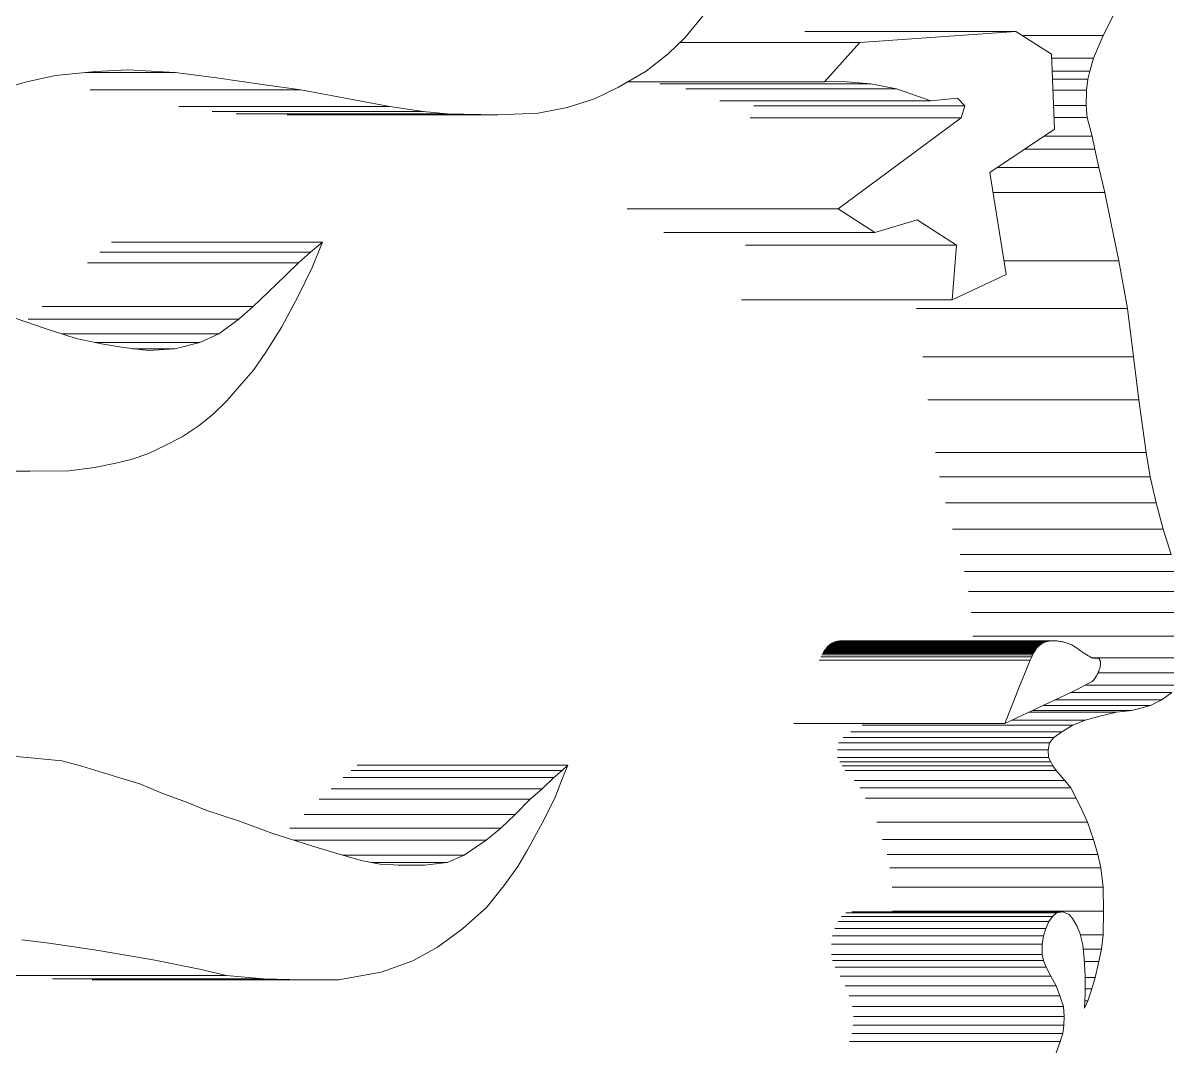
# Model space of a CAD drawing. Header units: inches. Extents: x 19 to 503, y 6 to 322.
# Drawn here: x 277.0219 to 277.3156, y 110.6924 to 110.9553 of the extents above; entities that cross this region are included whole.
import ezdxf

# ---------------------------------------------------------------- set-up
doc = ezdxf.new("R2010")
doc.units = ezdxf.units.IN
doc.header["$LTSCALE"] = 15
doc.header["$MEASUREMENT"] = 0
doc.layers.add('Visible (ANSI)', color=7, linetype='Continuous', lineweight=50)

msp = doc.modelspace()

# ---------------------------------------------------------------- linework, layer by layer
at = {"layer": 'Visible (ANSI)', "linetype": 'Continuous', "lineweight": 18}
for p, q in [((277.19689, 110.95776), (277.19187, 110.95163)), ((277.29912, 110.95212), (277.30202, 110.95785)), ((277.22259, 110.95312), (277.27671, 110.95312)), ((277.23666, 110.95029), (277.27671, 110.95312)), ((277.27671, 110.95312), (277.28588, 110.94729)), ((277.19187, 110.95163), (277.18749, 110.94742)), ((277.19048, 110.95029), (277.23666, 110.95029)), ((277.2276, 110.94017), (277.23666, 110.95029)), ((277.27828, 110.95212), (277.29912, 110.95212)), ((277.29669, 110.9463), (277.29912, 110.95212)), ((277.18749, 110.94742), (277.18188, 110.94297)), ((277.28588, 110.94729), (277.28664, 110.92805)), ((277.28592, 110.9463), (277.29669, 110.9463)), ((277.29574, 110.94299), (277.29669, 110.9463)), ((277.03027, 110.9418), (277.02249, 110.94016)), ((277.04052, 110.94289), (277.03027, 110.9418)), ((277.038, 110.94262), (277.06099, 110.94262)), ((277.04878, 110.94332), (277.04052, 110.94289)), ((277.06099, 110.94262), (277.04878, 110.94332)), ((277.07156, 110.94126), (277.06099, 110.94262)), ((277.08336, 110.93953), (277.07156, 110.94126)), ((277.18188, 110.94297), (277.17473, 110.93888)), ((277.28605, 110.94299), (277.29574, 110.94299)), ((277.28613, 110.94092), (277.29524, 110.94092)), ((277.29484, 110.93803), (277.29524, 110.94092)), ((277.29524, 110.94092), (277.29574, 110.94299)), ((277.02249, 110.94016), (277.01287, 110.93724)), ((277.03909, 110.93815), (277.09322, 110.93815)), ((277.09322, 110.93815), (277.08336, 110.93953)), ((277.10866, 110.93528), (277.09322, 110.93815)), ((277.17473, 110.93888), (277.1686, 110.93585)), ((277.17698, 110.94017), (277.2276, 110.94017)), ((277.18539, 110.93972), (277.23952, 110.93972)), ((277.192, 110.93838), (277.24612, 110.93838)), ((277.23229, 110.94029), (277.2276, 110.94017)), ((277.23952, 110.93972), (277.23229, 110.94029)), ((277.24612, 110.93838), (277.23952, 110.93972)), ((277.25489, 110.93532), (277.24612, 110.93838)), ((277.28625, 110.93803), (277.29484, 110.93803)), ((277.29482, 110.93412), (277.29484, 110.93803)), ((277.11605, 110.93384), (277.10866, 110.93528)), ((277.1686, 110.93585), (277.16154, 110.93362)), ((277.20077, 110.93532), (277.25489, 110.93532)), ((277.26174, 110.936), (277.25489, 110.93532)), ((277.26365, 110.93403), (277.26174, 110.936)), ((277.06193, 110.93384), (277.11605, 110.93384)), ((277.07045, 110.93263), (277.12457, 110.93263)), ((277.0766, 110.93197), (277.13073, 110.93197)), ((277.12457, 110.93263), (277.11605, 110.93384)), ((277.13073, 110.93197), (277.12457, 110.93263)), ((277.14381, 110.93171), (277.13073, 110.93197)), ((277.15416, 110.93219), (277.14381, 110.93171)), ((277.16154, 110.93362), (277.15416, 110.93219)), ((277.20952, 110.93403), (277.26365, 110.93403)), ((277.26266, 110.93096), (277.26365, 110.93403)), ((277.2864, 110.93412), (277.29482, 110.93412)), ((277.29504, 110.93104), (277.29482, 110.93412)), ((277.08968, 110.93171), (277.14381, 110.93171)), ((277.20853, 110.93096), (277.26266, 110.93096)), ((277.23111, 110.90758), (277.26266, 110.93096)), ((277.28652, 110.93104), (277.29504, 110.93104)), ((277.29631, 110.92625), (277.29504, 110.93104)), ((277.28664, 110.92805), (277.2701, 110.91697)), ((277.28395, 110.92625), (277.29631, 110.92625)), ((277.29705, 110.92294), (277.29631, 110.92625)), ((277.27901, 110.92294), (277.29705, 110.92294)), ((277.29801, 110.91823), (277.29705, 110.92294)), ((277.27199, 110.91823), (277.29801, 110.91823)), ((277.29954, 110.9118), (277.29801, 110.91823)), ((277.2701, 110.91697), (277.27421, 110.89073)), ((277.27091, 110.9118), (277.29954, 110.9118)), ((277.30124, 110.90378), (277.29954, 110.9118)), ((277.17698, 110.90758), (277.23111, 110.90758)), ((277.24053, 110.90149), (277.23111, 110.90758)), ((277.25142, 110.90482), (277.24053, 110.90149)), ((277.26148, 110.89824), (277.25142, 110.90482)), ((277.30321, 110.89427), (277.30124, 110.90378)), ((277.18641, 110.90149), (277.24053, 110.90149)), ((277.04462, 110.89908), (277.09875, 110.89908)), ((277.04465, 110.89908), (277.09878, 110.89908)), ((277.09571, 110.89649), (277.09875, 110.89908)), ((277.09878, 110.89908), (277.09614, 110.89251)), ((277.09875, 110.89908), (277.09878, 110.89908)), ((277.20735, 110.89824), (277.26148, 110.89824)), ((277.26043, 110.88428), (277.26148, 110.89824)), ((277.04158, 110.89649), (277.09571, 110.89649)), ((277.09262, 110.8937), (277.09571, 110.89649)), ((277.27366, 110.89427), (277.30321, 110.89427)), ((277.3054, 110.88199), (277.30321, 110.89427)), ((277.03849, 110.8937), (277.09262, 110.8937)), ((277.08938, 110.89059), (277.09262, 110.8937)), ((277.09614, 110.89251), (277.09256, 110.88515)), ((277.08475, 110.88616), (277.08938, 110.89059)), ((277.27421, 110.89073), (277.26043, 110.88428)), ((277.08095, 110.88256), (277.08475, 110.88616)), ((277.09256, 110.88515), (277.08833, 110.8773)), ((277.02682, 110.88256), (277.08095, 110.88256)), ((277.07731, 110.87928), (277.08095, 110.88256)), ((277.2063, 110.88428), (277.26043, 110.88428)), ((277.01992, 110.87952), (277.02758, 110.87686)), ((277.02318, 110.87928), (277.07731, 110.87928)), ((277.07215, 110.87548), (277.07731, 110.87928)), ((277.25127, 110.88199), (277.3054, 110.88199)), ((277.30697, 110.86964), (277.3054, 110.88199)), ((277.02758, 110.87686), (277.03553, 110.87435)), ((277.08833, 110.8773), (277.08418, 110.87077)), ((277.03195, 110.87548), (277.07215, 110.87548)), ((277.03553, 110.87435), (277.04207, 110.87294)), ((277.04046, 110.87329), (277.06731, 110.87329)), ((277.06087, 110.87168), (277.06731, 110.87329)), ((277.06731, 110.87329), (277.07215, 110.87548)), ((277.04207, 110.87294), (277.04765, 110.87197)), ((277.04765, 110.87197), (277.05411, 110.87119)), ((277.05001, 110.87168), (277.06087, 110.87168)), ((277.05411, 110.87119), (277.06087, 110.87168)), ((277.08418, 110.87077), (277.08107, 110.86621)), ((277.25285, 110.86964), (277.30697, 110.86964)), ((277.30828, 110.85858), (277.30697, 110.86964)), ((277.08107, 110.86621), (277.07808, 110.86278)), ((277.07808, 110.86278), (277.07418, 110.85832)), ((277.25415, 110.85858), (277.30828, 110.85858)), ((277.31023, 110.84501), (277.30828, 110.85858)), ((277.07418, 110.85832), (277.07071, 110.85488)), ((277.07071, 110.85488), (277.06709, 110.85199)), ((277.06709, 110.85199), (277.06278, 110.84908)), ((277.06278, 110.84908), (277.05825, 110.84672)), ((277.05407, 110.8448), (277.05002, 110.84329)), ((277.05825, 110.84672), (277.05407, 110.8448)), ((277.2561, 110.84501), (277.31023, 110.84501)), ((277.31124, 110.83877), (277.31023, 110.84501)), ((277.04022, 110.84121), (277.03365, 110.84034)), ((277.04576, 110.84234), (277.04022, 110.84121)), ((277.05002, 110.84329), (277.04576, 110.84234)), ((276.96959, 110.84021), (277.02372, 110.84021)), ((277.02372, 110.84021), (277.01603, 110.84029)), ((277.03365, 110.84034), (277.02372, 110.84021)), ((277.25712, 110.83877), (277.31124, 110.83877)), ((277.31279, 110.83208), (277.31124, 110.83877)), ((277.25866, 110.83208), (277.31279, 110.83208)), ((277.31458, 110.82534), (277.31279, 110.83208)), ((277.26045, 110.82534), (277.31458, 110.82534)), ((277.31658, 110.81882), (277.31458, 110.82534)), ((277.26245, 110.81882), (277.31658, 110.81882)), ((277.26356, 110.81453), (277.31769, 110.81453)), ((277.26457, 110.80938), (277.3187, 110.80938)), ((277.26528, 110.80395), (277.3194, 110.80395)), ((277.26568, 110.79789), (277.3198, 110.79789)), ((277.2274, 110.79396), (277.28153, 110.79396)), ((277.22756, 110.79421), (277.28168, 110.79421)), ((277.22771, 110.79444), (277.28184, 110.79444)), ((277.22787, 110.79465), (277.28199, 110.79465)), ((277.22802, 110.79485), (277.28215, 110.79485)), ((277.22818, 110.79504), (277.2823, 110.79504)), ((277.22833, 110.79521), (277.28246, 110.79521)), ((277.22849, 110.79537), (277.28262, 110.79537)), ((277.22866, 110.79552), (277.28278, 110.79552)), ((277.22882, 110.79566), (277.28295, 110.79566)), ((277.22899, 110.79578), (277.28312, 110.79578)), ((277.22916, 110.7959), (277.28329, 110.7959)), ((277.22934, 110.79601), (277.28347, 110.79601)), ((277.22952, 110.79611), (277.28365, 110.79611)), ((277.22971, 110.7962), (277.28384, 110.7962)), ((277.2299, 110.79629), (277.28403, 110.79629)), ((277.2301, 110.79637), (277.28423, 110.79637)), ((277.23031, 110.79644), (277.28443, 110.79644)), ((277.23052, 110.7965), (277.28465, 110.7965)), ((277.23074, 110.79656), (277.28487, 110.79656)), ((277.23097, 110.7966), (277.2851, 110.7966)), ((277.23121, 110.79664), (277.28534, 110.79664)), ((277.23146, 110.79667), (277.28558, 110.79667)), ((277.23171, 110.79669), (277.28584, 110.79669)), ((277.23225, 110.7967), (277.28638, 110.7967)), ((277.28137, 110.7937), (277.28153, 110.79396)), ((277.28153, 110.79396), (277.28168, 110.79421)), ((277.28168, 110.79421), (277.28184, 110.79444)), ((277.28184, 110.79444), (277.28199, 110.79465)), ((277.28199, 110.79465), (277.28215, 110.79485)), ((277.28215, 110.79485), (277.2823, 110.79504)), ((277.2823, 110.79504), (277.28246, 110.79521)), ((277.28246, 110.79521), (277.28262, 110.79537)), ((277.28262, 110.79537), (277.28278, 110.79552)), ((277.28278, 110.79552), (277.28295, 110.79566)), ((277.28295, 110.79566), (277.28312, 110.79578)), ((277.28312, 110.79578), (277.28329, 110.7959)), ((277.28329, 110.7959), (277.28347, 110.79601)), ((277.28347, 110.79601), (277.28365, 110.79611)), ((277.28365, 110.79611), (277.28384, 110.7962)), ((277.28384, 110.7962), (277.28403, 110.79629)), ((277.28403, 110.79629), (277.28423, 110.79637)), ((277.28423, 110.79637), (277.28443, 110.79644)), ((277.28443, 110.79644), (277.28465, 110.7965)), ((277.28465, 110.7965), (277.28487, 110.79656)), ((277.28487, 110.79656), (277.2851, 110.7966)), ((277.2851, 110.7966), (277.28534, 110.79664)), ((277.28534, 110.79664), (277.28558, 110.79667)), ((277.28558, 110.79667), (277.28584, 110.79669)), ((277.28584, 110.79669), (277.28611, 110.7967)), ((277.28611, 110.7967), (277.28638, 110.7967)), ((277.28638, 110.7967), (277.28665, 110.79669)), ((277.28665, 110.79669), (277.28693, 110.79668)), ((277.28693, 110.79668), (277.28722, 110.79665)), ((277.28722, 110.79665), (277.2875, 110.79663)), ((277.2875, 110.79663), (277.28778, 110.79659)), ((277.28778, 110.79659), (277.28806, 110.79655)), ((277.28806, 110.79655), (277.28834, 110.7965)), ((277.28834, 110.7965), (277.28861, 110.79645)), ((277.28861, 110.79645), (277.28888, 110.7964)), ((277.28888, 110.7964), (277.28914, 110.79633)), ((277.28914, 110.79633), (277.2894, 110.79626)), ((277.2894, 110.79626), (277.28966, 110.79619)), ((277.28966, 110.79619), (277.28991, 110.79611)), ((277.28991, 110.79611), (277.29015, 110.79602)), ((277.29015, 110.79602), (277.29039, 110.79593)), ((277.29039, 110.79593), (277.29063, 110.79583)), ((277.29063, 110.79583), (277.29086, 110.79573)), ((277.29086, 110.79573), (277.29109, 110.79562)), ((277.29109, 110.79562), (277.29131, 110.7955)), ((277.29131, 110.7955), (277.29154, 110.79537)), ((277.29154, 110.79537), (277.29176, 110.79523)), ((277.29176, 110.79523), (277.29198, 110.79509)), ((277.29198, 110.79509), (277.2922, 110.79494)), ((277.2922, 110.79494), (277.29243, 110.79478)), ((277.29243, 110.79478), (277.29265, 110.79462)), ((277.29265, 110.79462), (277.29288, 110.79446)), ((277.29288, 110.79446), (277.2931, 110.79429)), ((277.2931, 110.79429), (277.29334, 110.79413)), ((277.29334, 110.79413), (277.29357, 110.79397)), ((277.29357, 110.79397), (277.29381, 110.79381)), ((277.22629, 110.79169), (277.28042, 110.79169)), ((277.22668, 110.79258), (277.2808, 110.79258)), ((277.22692, 110.7931), (277.28105, 110.7931)), ((277.22709, 110.79342), (277.28122, 110.79342)), ((277.22725, 110.7937), (277.28137, 110.7937)), ((277.27982, 110.79025), (277.28042, 110.79169)), ((277.28042, 110.79169), (277.2808, 110.79258)), ((277.2808, 110.79258), (277.28105, 110.7931)), ((277.28105, 110.7931), (277.28122, 110.79342)), ((277.28122, 110.79342), (277.28137, 110.7937)), ((277.29381, 110.79381), (277.29405, 110.79365)), ((277.29405, 110.79365), (277.29429, 110.7935)), ((277.29429, 110.7935), (277.29452, 110.79335)), ((277.29452, 110.79335), (277.29474, 110.79321)), ((277.29474, 110.79321), (277.29496, 110.79308)), ((277.29496, 110.79308), (277.29516, 110.79296)), ((277.29516, 110.79296), (277.29535, 110.79285)), ((277.29535, 110.79285), (277.29552, 110.79275)), ((277.29552, 110.79275), (277.29567, 110.79265)), ((277.29567, 110.79265), (277.29581, 110.79257)), ((277.29581, 110.79257), (277.29593, 110.7925)), ((277.29593, 110.7925), (277.29605, 110.79244)), ((277.29605, 110.79244), (277.29616, 110.79239)), ((277.29616, 110.79239), (277.29626, 110.79234)), ((277.29625, 110.79235), (277.31989, 110.79235)), ((277.29626, 110.79234), (277.29636, 110.79231)), ((277.29636, 110.79231), (277.29646, 110.79228)), ((277.29646, 110.79228), (277.29656, 110.79226)), ((277.29646, 110.79228), (277.29752, 110.79228)), ((277.29656, 110.79226), (277.29666, 110.79225)), ((277.29666, 110.79225), (277.29676, 110.79224)), ((277.29676, 110.79224), (277.29686, 110.79224)), ((277.29686, 110.79224), (277.29696, 110.79224)), ((277.29696, 110.79224), (277.29706, 110.79225)), ((277.29706, 110.79225), (277.29715, 110.79225)), ((277.29715, 110.79225), (277.29725, 110.79226)), ((277.29725, 110.79226), (277.29734, 110.79227)), ((277.29734, 110.79227), (277.29743, 110.79228)), ((277.29743, 110.79228), (277.29752, 110.79228)), ((277.29752, 110.79228), (277.29761, 110.79228)), ((277.29761, 110.79228), (277.29769, 110.79228)), ((277.29769, 110.79228), (277.29777, 110.79226)), ((277.29777, 110.79226), (277.29785, 110.79224)), ((277.29785, 110.79224), (277.29792, 110.79221)), ((277.29792, 110.79221), (277.29799, 110.79217)), ((277.29799, 110.79217), (277.29806, 110.79212)), ((277.29806, 110.79212), (277.29812, 110.79206)), ((277.29812, 110.79206), (277.29818, 110.792)), ((277.29818, 110.792), (277.29823, 110.79193)), ((277.29823, 110.79193), (277.29828, 110.79185)), ((277.29828, 110.79185), (277.29832, 110.79176)), ((277.29832, 110.79176), (277.29836, 110.79167)), ((277.29836, 110.79167), (277.29839, 110.79157)), ((277.29839, 110.79157), (277.29842, 110.79147)), ((277.29842, 110.79147), (277.29844, 110.79136)), ((277.29844, 110.79136), (277.29845, 110.79124)), ((277.29845, 110.79124), (277.29846, 110.79111)), ((277.29846, 110.79111), (277.29847, 110.79097)), ((277.29847, 110.79097), (277.29846, 110.79082)), ((277.27769, 110.78503), (277.27893, 110.78809)), ((277.27893, 110.78809), (277.27982, 110.79025)), ((277.2976, 110.78804), (277.29745, 110.78774)), ((277.29775, 110.78834), (277.2976, 110.78804)), ((277.29789, 110.78864), (277.29775, 110.78834)), ((277.29779, 110.78843), (277.31951, 110.78843)), ((277.29801, 110.78893), (277.29789, 110.78864)), ((277.29812, 110.7892), (277.29801, 110.78893)), ((277.29821, 110.78946), (277.29812, 110.7892)), ((277.29828, 110.7897), (277.29821, 110.78946)), ((277.29834, 110.78992), (277.29828, 110.7897)), ((277.29838, 110.79013), (277.29834, 110.78992)), ((277.29842, 110.79032), (277.29838, 110.79013)), ((277.29844, 110.7905), (277.29842, 110.79032)), ((277.29846, 110.79067), (277.29844, 110.7905)), ((277.29846, 110.79082), (277.29846, 110.79067)), ((277.29532, 110.7857), (277.29358, 110.78479)), ((277.29459, 110.78532), (277.3185, 110.78532)), ((277.29629, 110.78627), (277.29532, 110.7857)), ((277.29675, 110.78664), (277.29629, 110.78627)), ((277.29695, 110.7869), (277.29675, 110.78664)), ((277.29712, 110.78717), (277.29695, 110.7869)), ((277.29728, 110.78745), (277.29712, 110.78717)), ((277.29745, 110.78774), (277.29728, 110.78745)), ((277.27603, 110.78089), (277.27769, 110.78503)), ((277.29082, 110.78343), (277.28679, 110.78151)), ((277.2908, 110.78342), (277.31681, 110.78342)), ((277.29358, 110.78479), (277.29082, 110.78343)), ((277.31425, 110.7815), (277.31681, 110.78342)), ((277.27387, 110.77549), (277.27603, 110.78089)), ((277.28679, 110.78151), (277.28122, 110.7789)), ((277.28376, 110.78009), (277.31128, 110.78009)), ((277.28678, 110.7815), (277.31425, 110.7815)), ((277.30649, 110.7788), (277.31128, 110.78009)), ((277.31128, 110.78009), (277.31425, 110.7815)), ((277.28122, 110.7789), (277.27387, 110.77549)), ((277.27568, 110.77633), (277.29457, 110.77633)), ((277.28013, 110.77839), (277.30258, 110.77839)), ((277.28101, 110.7788), (277.30649, 110.7788)), ((277.29139, 110.77501), (277.29457, 110.77633)), ((277.29457, 110.77633), (277.29832, 110.77735)), ((277.29832, 110.77735), (277.30258, 110.77839)), ((277.30258, 110.77839), (277.30649, 110.7788)), ((277.21974, 110.77549), (277.27387, 110.77549)), ((277.23726, 110.77501), (277.29139, 110.77501)), ((277.28852, 110.77329), (277.29139, 110.77501)), ((277.23122, 110.77053), (277.28535, 110.77053)), ((277.23239, 110.7719), (277.28652, 110.7719)), ((277.23439, 110.77329), (277.28852, 110.77329)), ((277.28505, 110.76868), (277.28535, 110.77053)), ((277.28535, 110.77053), (277.28652, 110.7719)), ((277.28652, 110.7719), (277.28852, 110.77329)), ((277.23092, 110.76868), (277.28505, 110.76868)), ((277.28512, 110.76672), (277.28505, 110.76868)), ((277.02016, 110.76702), (277.02655, 110.76638)), ((277.02655, 110.76638), (277.03185, 110.76584)), ((277.03185, 110.76584), (277.03696, 110.76448)), ((277.10764, 110.76477), (277.16177, 110.76477)), ((277.16177, 110.76477), (277.16024, 110.76102)), ((277.16028, 110.76341), (277.16177, 110.76477)), ((277.23099, 110.76672), (277.28512, 110.76672)), ((277.23156, 110.76561), (277.28569, 110.76561)), ((277.23213, 110.7646), (277.28626, 110.7646)), ((277.28569, 110.76561), (277.28512, 110.76672)), ((277.28626, 110.7646), (277.28569, 110.76561)), ((277.28708, 110.76338), (277.28626, 110.7646)), ((277.03696, 110.76448), (277.04591, 110.76173)), ((277.04591, 110.76173), (277.0519, 110.75998)), ((277.10406, 110.76159), (277.15818, 110.76159)), ((277.10615, 110.76341), (277.16028, 110.76341)), ((277.15515, 110.75866), (277.15818, 110.76159)), ((277.15818, 110.76159), (277.16028, 110.76341)), ((277.23295, 110.76338), (277.28708, 110.76338)), ((277.28935, 110.76081), (277.28708, 110.76338)), ((277.0519, 110.75998), (277.05755, 110.75755)), ((277.10102, 110.75866), (277.15515, 110.75866)), ((277.15204, 110.756), (277.15515, 110.75866)), ((277.16024, 110.76102), (277.15848, 110.75654)), ((277.23522, 110.76081), (277.28935, 110.76081)), ((277.23672, 110.75896), (277.29085, 110.75896)), ((277.29085, 110.75896), (277.28935, 110.76081)), ((277.29225, 110.75631), (277.29085, 110.75896)), ((277.05755, 110.75755), (277.06389, 110.75528)), ((277.09791, 110.756), (277.15204, 110.756)), ((277.14818, 110.75209), (277.15204, 110.756)), ((277.15848, 110.75654), (277.15567, 110.75078)), ((277.23813, 110.75631), (277.29225, 110.75631)), ((277.29374, 110.75315), (277.29225, 110.75631)), ((277.06389, 110.75528), (277.06906, 110.75311)), ((277.06906, 110.75311), (277.07748, 110.75036)), ((277.29515, 110.75016), (277.29374, 110.75315)), ((277.07748, 110.75036), (277.08579, 110.74732)), ((277.09405, 110.75209), (277.14818, 110.75209)), ((277.14453, 110.7486), (277.14818, 110.75209)), ((277.15567, 110.75078), (277.15132, 110.74282)), ((277.24102, 110.75016), (277.29515, 110.75016)), ((277.29665, 110.74571), (277.29515, 110.75016)), ((277.08579, 110.74732), (277.09593, 110.74406)), ((277.0904, 110.7486), (277.14453, 110.7486)), ((277.14074, 110.74552), (277.14453, 110.7486)), ((277.09139, 110.74552), (277.14074, 110.74552)), ((277.09593, 110.74406), (277.1022, 110.74219)), ((277.13511, 110.74169), (277.14074, 110.74552)), ((277.24252, 110.74571), (277.29665, 110.74571)), ((277.2978, 110.74185), (277.29665, 110.74571)), ((277.1022, 110.74219), (277.10869, 110.74031)), ((277.10391, 110.74169), (277.13511, 110.74169)), ((277.13077, 110.73981), (277.13511, 110.74169)), ((277.15132, 110.74282), (277.14892, 110.73874)), ((277.24367, 110.74185), (277.2978, 110.74185)), ((277.29852, 110.73841), (277.2978, 110.74185)), ((277.10869, 110.74031), (277.11359, 110.73936)), ((277.11126, 110.73981), (277.13077, 110.73981)), ((277.11359, 110.73936), (277.11875, 110.73909)), ((277.11822, 110.73911), (277.12493, 110.73911)), ((277.11875, 110.73909), (277.12493, 110.73911)), ((277.12493, 110.73911), (277.13077, 110.73981)), ((277.14892, 110.73874), (277.14534, 110.73379)), ((277.24439, 110.73841), (277.29852, 110.73841)), ((277.29911, 110.73346), (277.29852, 110.73841)), ((277.14534, 110.73379), (277.14094, 110.72834)), ((277.24499, 110.73346), (277.29911, 110.73346)), ((277.29924, 110.72724), (277.29911, 110.73346)), ((277.14094, 110.72834), (277.13469, 110.72274)), ((277.23309, 110.72689), (277.28721, 110.72689)), ((277.23464, 110.72711), (277.28877, 110.72711)), ((277.24511, 110.72724), (277.29924, 110.72724)), ((277.28614, 110.72591), (277.28721, 110.72689)), ((277.28721, 110.72689), (277.28877, 110.72711)), ((277.28877, 110.72711), (277.29042, 110.72646)), ((277.29042, 110.72646), (277.29125, 110.72536)), ((277.29915, 110.72118), (277.29924, 110.72724)), ((277.23111, 110.72459), (277.28524, 110.72459)), ((277.23201, 110.72591), (277.28614, 110.72591)), ((277.28443, 110.72284), (277.28524, 110.72459)), ((277.28524, 110.72459), (277.28614, 110.72591)), ((277.29125, 110.72536), (277.29238, 110.72349)), ((277.29238, 110.72349), (277.29313, 110.72169)), ((277.13469, 110.72274), (277.12825, 110.71804)), ((277.22971, 110.72092), (277.28383, 110.72092)), ((277.2303, 110.72284), (277.28443, 110.72284)), ((277.2835, 110.71884), (277.28383, 110.72092)), ((277.28383, 110.72092), (277.28443, 110.72284)), ((277.29313, 110.72169), (277.29389, 110.7186)), ((277.29326, 110.72118), (277.29915, 110.72118)), ((277.29874, 110.71754), (277.29915, 110.72118)), ((277.02862, 110.71906), (277.02157, 110.71994)), ((277.04124, 110.71714), (277.02862, 110.71906)), ((277.12825, 110.71804), (277.12193, 110.71456)), ((277.22938, 110.71884), (277.2835, 110.71884)), ((277.28352, 110.71616), (277.2835, 110.71884)), ((277.29389, 110.7186), (277.2943, 110.71515)), ((277.29402, 110.71754), (277.29874, 110.71754)), ((277.29807, 110.71432), (277.29874, 110.71754)), ((277.05571, 110.71469), (277.04124, 110.71714)), ((277.06722, 110.71239), (277.05571, 110.71469)), ((277.22939, 110.71616), (277.28352, 110.71616)), ((277.22971, 110.71461), (277.28383, 110.71461)), ((277.28383, 110.71461), (277.28352, 110.71616)), ((277.28449, 110.7129), (277.28383, 110.71461)), ((277.2943, 110.71515), (277.2945, 110.71066)), ((277.0741, 110.71079), (277.06722, 110.71239)), ((277.12193, 110.71456), (277.11384, 110.71163)), ((277.23037, 110.7129), (277.28449, 110.7129)), ((277.28576, 110.7106), (277.28449, 110.7129)), ((277.29434, 110.71432), (277.29807, 110.71432)), ((277.2971, 110.71021), (277.29807, 110.71432)), ((277.01997, 110.71079), (277.0741, 110.71079)), ((277.02949, 110.70987), (277.08361, 110.70987)), ((277.03962, 110.70966), (277.09375, 110.70966)), ((277.08361, 110.70987), (277.0741, 110.71079)), ((277.09375, 110.70966), (277.08361, 110.70987)), ((277.10287, 110.70967), (277.09375, 110.70966)), ((277.11384, 110.71163), (277.10287, 110.70967)), ((277.23164, 110.7106), (277.28576, 110.7106)), ((277.28708, 110.70813), (277.28576, 110.7106)), ((277.2945, 110.71066), (277.29449, 110.70616)), ((277.2945, 110.71021), (277.2971, 110.71021)), ((277.29626, 110.70733), (277.2971, 110.71021)), ((277.23295, 110.70813), (277.28708, 110.70813)), ((277.28805, 110.70556), (277.28708, 110.70813)), ((277.29449, 110.70616), (277.29434, 110.70235)), ((277.29449, 110.70733), (277.29626, 110.70733)), ((277.29519, 110.70428), (277.29626, 110.70733)), ((277.23392, 110.70556), (277.28805, 110.70556)), ((277.28897, 110.70282), (277.28805, 110.70556)), ((277.29434, 110.70235), (277.29519, 110.70428)), ((277.29442, 110.70428), (277.29519, 110.70428)), ((277.23485, 110.70282), (277.28897, 110.70282)), ((277.23504, 110.70023), (277.28916, 110.70023)), ((277.28916, 110.70023), (277.28897, 110.70282)), ((277.28909, 110.69798), (277.28916, 110.70023)), ((277.23497, 110.69798), (277.28909, 110.69798)), ((277.2888, 110.6959), (277.28909, 110.69798)), ((277.23468, 110.6959), (277.2888, 110.6959)), ((277.28812, 110.6938), (277.2888, 110.6959)), ((277.234, 110.6938), (277.28812, 110.6938)), ((277.2871, 110.69095), (277.28812, 110.6938))]:
    msp.add_line(p, q, dxfattribs=at)
msp.add_ellipse((277.24343, 110.85801), major_axis=(0, 0.42942), ratio=0.5, start_param=3.234188, end_param=6.152982, dxfattribs=at)

doc.saveas('drawing.dxf')
